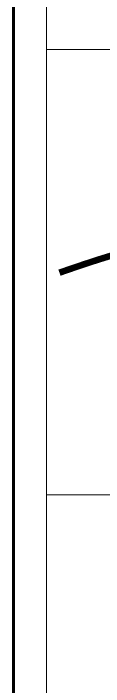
# Model space of a CAD drawing. Header units: millimetres. Extents: x -295047 to 304185, y -728047 to -308748.
# Drawn here: x -148743 to -148482, y -333995 to -332047 of the extents above; entities that cross this region are included whole.
import ezdxf
from ezdxf.enums import TextEntityAlignment as Align

# ---------------------------------------------------------------- set-up
doc = ezdxf.new("R2010")
doc.units = ezdxf.units.MM
doc.header["$MEASUREMENT"] = 0
for name, color, linetype, lineweight in [('Khungten_LCDI', 7, 'Continuous', 5), ('LC ISO', 153, 'Continuous', 13), ('LC Net thay', 7, 'Continuous', 25), ('LC Text1', 3, 'Continuous', 20)]:
    doc.layers.add(name, color=color, linetype=linetype, lineweight=lineweight)
doc.styles.add('Khungten', font='VHAVAN.TTF', dxfattribs={"width": 0.9, "height": 5000})
doc.styles.add('Title', font='VHBLACK.TTF', dxfattribs={"width": 0.8})

# ---------------------------------------------------------------- blocks, each defined once
blk = doc.blocks.new('lcdi fix')
at = {"layer": 'Khungten_LCDI', "color": 5, "lineweight": 60}
blk.add_line((36600, 14650), (36600, -14650), dxfattribs=at)
at = {"layer": 'Khungten_LCDI', "color": 9, "lineweight": 15}
for points in [[(36750, -1521.9), (40450, -1521.9), (40450, 446.3), (36750, 446.3)], [(36750, -1521.9), (40450, -1521.9), (40450, -3535.5), (36750, -3535.5)], [(36750, -1521.9), (40450, -1521.9), (40450, -3535.5), (36750, -3535.5)], [(36750, -5526.4), (40450, -5526.4), (40450, -3535.5), (36750, -3535.5)]]:
    blk.add_lwpolyline(points, close=True, dxfattribs=at)
at = {"layer": 'LC ISO', "const_width": 29.4}
blk.add_lwpolyline([(36807.9, -2531.3, -0.005589), (36977.2, -2474.2, -0.022453), (37190.7, -2415, -0.038343)], format="xyb", dxfattribs=at)
at = {"color": 7, "style": 'Khungten', "width": 0.8}
for tag, p in [('REVISION', (39498.8, -10746.3)), ('NGAYHT', (39546.1, -11609.4))]:
    blk.add_attdef(tag, text='', height=200, dxfattribs=at).set_placement(p, align=Align.CENTER)
at = {"layer": 'LC Text1', "style": 'Title', "width": 1.485915}
for tag, p, p2 in [('TENBANVE1', (36912.7, -8885.8), (40339.1, -8885.8)), ('TENBANVE2', (36912.7, -9562.5), (40339.1, -9562.5))]:
    blk.add_attdef(tag, text='', height=250, dxfattribs=at).set_placement(p, p2, align=Align.FIT)
at = {"layer": 'LC Text1', "style": 'Title', "width": 0.7}
blk.add_attdef('SOBANVE', text='', height=250, dxfattribs=at).set_placement((39562, -13896.2), align=Align.CENTER)

msp = doc.modelspace()

# ---------------------------------------------------------------- block references
at = {"layer": 'LC Net thay', "xscale": 0.6399999999848659, "yscale": 0.6399999999848659, "zscale": 0.6399999999848659}
msp.add_blockref('lcdi fix', (-172167, -331177.5), dxfattribs=at)

doc.saveas('drawing.dxf')
